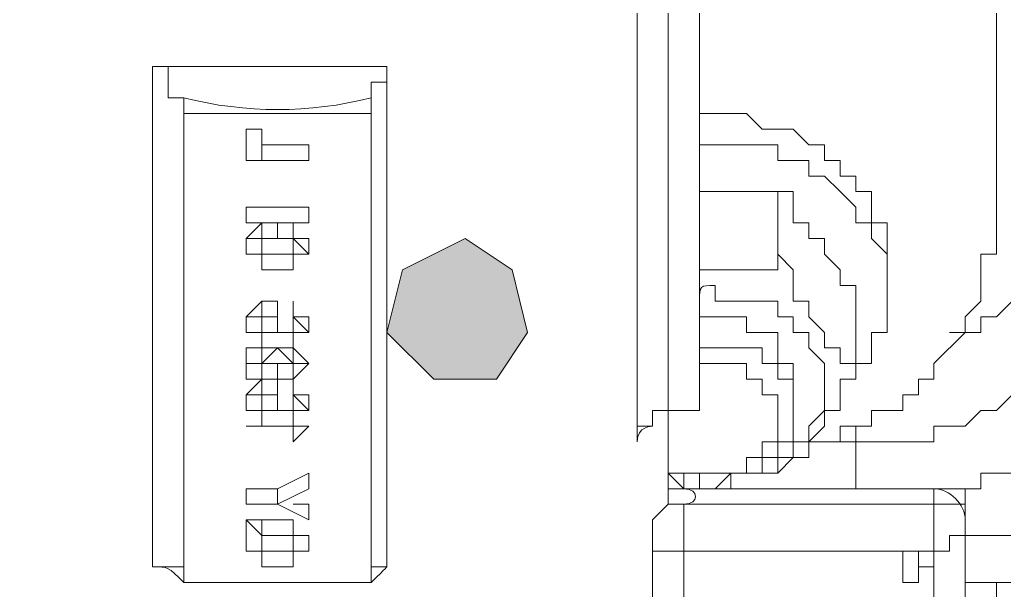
# Model space of a CAD drawing. Header units: millimetres. Extents: x 25083 to 52777, y 24772 to 45779.
# Drawn here: x 49163.43 to 49186.82, y 36220.85 to 36234.41 of the extents above; entities that cross this region are included whole.
import ezdxf

# ---------------------------------------------------------------- set-up
doc = ezdxf.new("R2010")
doc.units = ezdxf.units.MM
doc.layers.add('小车', color=7, linetype='Continuous')
doc.styles.add('标准', font='', dxfattribs={"width": 0.667})
doc.styles.get('标准').set_extended_font_data('FangSong_GB2312')
doc.dimstyles.new('标准', dxfattribs={"dimtxt": 35, "dimasz": 4, "dimexe": 2, "dimexo": 0, "dimtad": 1, "dimdec": 1, "dimzin": 9, "dimdsep": 46, "dimtxsty": '标准', "dimcen": 0, "dimdle": 6, "dimazin": 2, "dimtfac": 1, "dimtdec": 1, "dimtmove": 0, "dimatfit": 3, "dimfxl": 1, "dimtolj": 1, "dimtzin": 0, "dimarcsym": 0})

# ---------------------------------------------------------------- blocks, each defined once
blk = doc.blocks.new('zw$D2F4')
h = blk.add_hatch(color=7)
h.dxf.hatch_style = 2
h.paths.add_polyline_path([(284.09, 348.706), (282.604, 347.963), (282.233, 346.478), (283.347, 345.364), (284.832, 345.364), (285.575, 346.478), (285.204, 347.963)])
at = {"color": 7, "lineweight": 5}
for points in [[(296.716, 369.502), (296.716, 349.077)], [(289.66, 358.733), (289.66, 344.621)], [(288.175, 343.878), (288.175, 356.133)], [(288.917, 355.762), (288.917, 344.621)], [(276.662, 340.908), (276.662, 352.791)], [(276.662, 352.791), (282.233, 352.791)], [(277.405, 352.048), (277.034, 352.048), (277.034, 352.791), (276.662, 352.791)], [(281.861, 352.048), (281.861, 352.42), (282.233, 352.42), (282.233, 352.791)], [(282.233, 352.791), (282.233, 340.908)], [(277.405, 340.536), (277.405, 352.048)], [(281.861, 340.536), (281.861, 352.048)], [(281.861, 351.677), (277.405, 351.677)], [(290.031, 351.677), (290.774, 351.677), (291.145, 351.306), (291.888, 351.306), (292.26, 350.934), (292.631, 350.934), (292.631, 350.563), (293.002, 350.563), (293.002, 350.192), (293.374, 350.192), (293.374, 349.82), (293.745, 349.82), (293.745, 349.077), (294.116, 349.077), (294.116, 347.963)], [(279.262, 351.306), (278.891, 351.306)], [(279.262, 351.306), (278.891, 351.306)], [(278.891, 351.306), (278.891, 350.563)], [(279.262, 350.563), (279.262, 351.306)], [(280.376, 350.934), (279.262, 350.934)], [(280.376, 350.563), (280.376, 350.934)], [(290.031, 350.934), (291.517, 350.934), (291.517, 350.563), (292.26, 350.563), (292.26, 350.192), (292.631, 350.192), (293.002, 349.82), (293.374, 349.449), (293.374, 349.077), (293.745, 349.077), (293.745, 348.706), (294.116, 348.335), (294.116, 347.592)], [(278.891, 350.563), (280.376, 350.563)], [(280.376, 350.563), (279.262, 350.563)], [(291.517, 349.82), (290.031, 349.82)], [(291.517, 349.82), (291.517, 348.335)], [(293.374, 347.221), (293.374, 347.592), (293.002, 347.592), (293.002, 347.963), (292.631, 348.335), (292.631, 348.706), (292.26, 348.706), (292.26, 349.077), (291.888, 349.077), (291.888, 349.82), (291.517, 349.82)], [(280.376, 349.449), (278.891, 349.449)], [(280.376, 349.449), (278.891, 349.449)], [(278.891, 349.449), (278.891, 349.077)], [(280.376, 349.077), (280.376, 349.449)], [(278.891, 349.077), (280.005, 349.077)], [(279.262, 349.077), (278.891, 348.706)], [(279.633, 349.077), (279.262, 349.077)], [(279.262, 349.077), (279.262, 348.706)], [(279.262, 349.077), (279.262, 348.706)], [(279.262, 349.077), (279.262, 348.706)], [(279.262, 349.077), (279.262, 348.706)], [(280.005, 349.077), (279.633, 349.077)], [(279.633, 349.077), (279.633, 348.706)], [(279.633, 349.077), (279.633, 348.706)], [(280.005, 348.706), (280.005, 349.077)], [(280.376, 349.077), (280.005, 349.077)], [(280.005, 349.077), (280.005, 348.706)], [(280.005, 349.077), (280.005, 348.706)], [(280.005, 349.077), (280.005, 348.706)], [(280.005, 349.077), (280.005, 348.706)], [(296.716, 349.077), (296.716, 348.335), (296.344, 348.335), (296.344, 347.221), (295.973, 346.849), (295.973, 346.478), (295.23, 345.735), (295.23, 345.364), (294.859, 345.364), (294.859, 344.993), (294.488, 344.993), (294.488, 344.621), (293.745, 344.621), (293.745, 344.25), (293.002, 344.25), (293.002, 343.878), (292.26, 343.878)], [(278.891, 348.706), (279.262, 348.706)], [(278.891, 348.335), (278.891, 348.706)], [(278.891, 348.706), (278.891, 348.335)], [(279.262, 348.335), (279.262, 348.706)], [(279.262, 348.706), (279.633, 348.706)], [(279.633, 348.706), (279.262, 348.706)], [(279.262, 348.706), (279.262, 348.335)], [(279.262, 348.335), (279.262, 348.706)], [(279.633, 348.706), (280.005, 348.706)], [(280.005, 348.706), (279.633, 348.706)], [(280.005, 348.706), (280.005, 348.335)], [(280.005, 348.335), (280.005, 348.706)], [(280.005, 348.335), (280.005, 348.706)], [(280.376, 348.706), (280.005, 348.706)], [(280.005, 348.706), (280.376, 348.335)], [(280.376, 348.706), (280.376, 348.335)], [(279.262, 348.335), (278.891, 348.335)], [(279.262, 347.963), (279.262, 348.335)], [(279.262, 348.335), (279.633, 348.335)], [(279.633, 348.335), (279.262, 348.335)], [(279.633, 348.335), (280.005, 348.335)], [(280.005, 348.335), (279.633, 348.335)], [(280.005, 348.335), (280.005, 347.963)], [(280.376, 348.335), (280.005, 348.335)], [(291.517, 348.335), (291.517, 347.963), (290.031, 347.963)], [(293.374, 345.735), (293.002, 345.735), (293.002, 346.107), (292.631, 346.107), (292.631, 346.478), (292.26, 346.849), (292.26, 347.221), (291.888, 347.221), (291.888, 347.963), (291.517, 348.335)], [(279.633, 347.963), (279.262, 347.963)], [(280.005, 347.963), (279.633, 347.963)], [(294.116, 347.592), (294.116, 347.963)], [(290.031, 342.764), (290.403, 343.136), (291.517, 343.136), (291.517, 343.507), (291.888, 343.507), (291.888, 343.878), (292.26, 343.878), (292.26, 344.25), (292.631, 344.621), (292.631, 345.735), (292.26, 346.107), (292.26, 346.478), (291.888, 346.478), (291.888, 346.849), (291.517, 346.849), (291.517, 347.221), (290.031, 347.221), (290.031, 347.592)], [(294.116, 347.592), (294.116, 346.478), (293.745, 346.478), (293.745, 345.735), (293.374, 345.735), (293.374, 345.364), (293.002, 345.364)], [(295.602, 346.478), (296.344, 346.478), (296.344, 346.849), (296.716, 346.849), (297.087, 347.221), (297.459, 347.221), (297.459, 347.592)], [(279.262, 347.221), (278.891, 346.849)], [(279.633, 347.221), (279.262, 347.221)], [(279.262, 347.221), (279.262, 346.849)], [(279.262, 347.221), (279.262, 346.849)], [(279.262, 347.221), (279.262, 346.849)], [(279.633, 346.849), (279.633, 347.221)], [(279.633, 346.849), (279.633, 347.221)], [(279.633, 347.221), (279.633, 346.849)], [(279.633, 347.221), (279.633, 346.849)], [(280.005, 346.849), (280.005, 347.221)], [(280.005, 347.221), (280.005, 346.849)], [(280.005, 347.221), (280.005, 346.849)], [(293.374, 347.221), (293.374, 345.735)], [(278.891, 346.849), (279.262, 346.849)], [(278.891, 346.478), (278.891, 346.849)], [(278.891, 346.849), (278.891, 346.478)], [(279.262, 346.478), (279.262, 346.849)], [(279.633, 346.849), (279.262, 346.849)], [(279.633, 346.849), (279.262, 346.849)], [(279.262, 346.849), (279.262, 346.478)], [(279.633, 346.849), (279.633, 346.478)], [(279.633, 346.478), (279.633, 346.849)], [(279.633, 346.478), (279.633, 346.849)], [(279.633, 346.849), (279.633, 346.478)], [(280.005, 346.478), (280.005, 346.849)], [(280.005, 346.849), (280.005, 346.478)], [(280.376, 346.849), (280.005, 346.849)], [(280.005, 346.849), (280.376, 346.478)], [(280.376, 346.478), (280.376, 346.849)], [(279.262, 346.478), (278.891, 346.478)], [(279.262, 346.107), (279.262, 346.478)], [(279.262, 346.478), (279.633, 346.478)], [(279.262, 346.478), (279.633, 346.478)], [(279.633, 346.478), (280.005, 346.478)], [(280.005, 346.478), (279.633, 346.478)], [(280.005, 346.478), (280.005, 346.107)], [(280.376, 346.478), (280.005, 346.478)], [(293.374, 343.878), (295.23, 343.878), (295.23, 344.25), (295.973, 344.25), (296.344, 344.621), (296.716, 344.621), (297.459, 345.364), (297.83, 345.364), (297.83, 345.735), (298.201, 345.735), (298.201, 346.107), (298.573, 346.107), (298.573, 346.478)], [(279.262, 346.107), (278.891, 346.107)], [(278.891, 346.107), (278.891, 345.735)], [(278.891, 346.107), (278.891, 345.735)], [(279.633, 346.107), (279.262, 346.107)], [(279.262, 346.107), (279.633, 346.107)], [(279.633, 346.107), (279.262, 345.735)], [(279.262, 345.735), (279.262, 346.107)], [(279.262, 346.107), (279.262, 345.735)], [(280.005, 345.735), (279.633, 346.107)], [(279.633, 346.107), (280.005, 346.107)], [(280.005, 346.107), (279.633, 346.107)], [(280.005, 346.107), (279.633, 346.107)], [(280.005, 346.107), (280.005, 345.735)], [(280.005, 346.107), (280.005, 345.735)], [(280.005, 346.107), (280.005, 345.735)], [(280.376, 345.735), (280.005, 346.107)], [(290.031, 346.107), (291.145, 346.107), (291.145, 345.735), (291.517, 345.735), (291.517, 345.364), (291.888, 345.364), (291.888, 344.621)], [(278.891, 345.735), (279.262, 345.735)], [(278.891, 345.364), (278.891, 345.735)], [(279.262, 345.735), (279.262, 345.364)], [(279.633, 345.735), (279.262, 345.735)], [(279.262, 345.364), (279.262, 345.735)], [(279.262, 345.364), (279.262, 345.735)], [(280.005, 345.735), (279.633, 345.735)], [(279.633, 345.735), (279.633, 345.364)], [(279.633, 345.364), (279.633, 345.735)], [(280.005, 345.364), (280.005, 345.735)], [(280.376, 345.735), (280.005, 345.364)], [(280.005, 345.364), (280.005, 345.735)], [(280.005, 345.364), (280.005, 345.735)], [(280.005, 345.735), (280.376, 345.735)], [(290.031, 345.735), (290.774, 345.735), (290.774, 345.364), (291.145, 345.364), (291.145, 344.993), (291.517, 344.993), (291.517, 344.25)], [(291.517, 343.136), (291.888, 343.507), (292.26, 343.507), (292.26, 343.878), (292.631, 344.25), (292.631, 344.621), (293.002, 344.621), (293.002, 345.364), (293.374, 345.364), (293.374, 345.735)], [(279.262, 345.364), (278.891, 345.364)], [(279.262, 345.364), (278.891, 344.993)], [(279.262, 345.364), (279.633, 345.364)], [(279.633, 345.364), (279.262, 345.364)], [(279.262, 345.364), (279.262, 344.993)], [(279.262, 345.364), (279.262, 344.993)], [(279.262, 345.364), (279.262, 344.993)], [(279.633, 344.993), (279.633, 345.364)], [(280.005, 345.364), (279.633, 345.364)], [(279.633, 345.364), (280.005, 345.364)], [(279.633, 344.993), (279.633, 345.364)], [(279.633, 345.364), (279.633, 344.993)], [(279.633, 345.364), (279.633, 344.993)], [(280.005, 344.993), (280.005, 345.364)], [(280.005, 345.364), (280.005, 344.993)], [(280.005, 345.364), (280.005, 344.993)], [(280.005, 345.364), (280.005, 344.993)], [(299.687, 345.364), (299.687, 344.993), (299.315, 344.993), (299.315, 344.621), (298.944, 344.621), (298.944, 344.25), (298.573, 344.25), (298.201, 343.878), (297.83, 343.878), (297.83, 343.507), (297.087, 343.507), (297.087, 343.136), (296.344, 343.136), (296.344, 342.764), (295.973, 342.764), (295.602, 342.764)], [(278.891, 344.993), (279.262, 344.993)], [(278.891, 344.993), (278.891, 344.621)], [(279.262, 344.621), (279.262, 344.993)], [(279.633, 344.993), (279.262, 344.993)], [(279.633, 344.993), (279.262, 344.993)], [(279.262, 344.621), (279.262, 344.993)], [(279.262, 344.993), (279.262, 344.621)], [(279.633, 344.993), (279.633, 344.621)], [(279.633, 344.621), (279.633, 344.993)], [(279.633, 344.621), (279.633, 344.993)], [(279.633, 344.621), (279.633, 344.993)], [(280.005, 344.993), (280.005, 344.621)], [(280.005, 344.993), (280.005, 344.621)], [(280.005, 344.993), (280.005, 344.621)], [(280.376, 344.993), (280.005, 344.993)], [(280.005, 344.993), (280.376, 344.621)], [(280.376, 344.621), (280.376, 344.993)], [(279.262, 344.621), (278.891, 344.621)], [(279.262, 344.25), (279.262, 344.621)], [(279.262, 344.621), (279.633, 344.621)], [(279.262, 344.621), (279.633, 344.621)], [(279.633, 344.621), (280.005, 344.621)], [(280.005, 344.621), (279.633, 344.621)], [(280.005, 344.621), (280.005, 344.25)], [(280.376, 344.621), (280.005, 344.621)], [(288.546, 344.25), (288.546, 344.621), (288.917, 344.621)], [(288.917, 343.136), (288.917, 344.621)], [(288.917, 344.621), (289.289, 344.621)], [(289.66, 344.621), (289.289, 344.621)], [(291.888, 344.621), (291.888, 343.878), (291.517, 343.878), (291.517, 343.507), (291.145, 343.507), (291.145, 343.136), (290.031, 343.136)], [(278.891, 344.25), (280.005, 344.25)], [(280.376, 344.25), (278.891, 344.25)], [(279.262, 344.25), (278.891, 344.25)], [(279.633, 344.25), (279.262, 344.25)], [(280.005, 344.25), (279.633, 344.25)], [(280.376, 344.25), (280.005, 344.25)], [(280.376, 344.25), (280.005, 343.878)], [(280.005, 343.878), (280.005, 344.25)], [(280.005, 344.25), (280.005, 343.878)], [(288.175, 343.878), (288.175, 344.25), (288.546, 344.25)], [(291.517, 344.25), (291.517, 343.878), (291.145, 343.878), (291.145, 343.507), (290.774, 343.507), (290.774, 343.136), (290.031, 343.136)], [(293.374, 344.25), (293.374, 342.764)], [(292.26, 343.878), (293.374, 343.878)], [(288.917, 343.507), (288.917, 343.136), (290.031, 343.136)], [(280.376, 343.136), (279.633, 342.764)], [(280.376, 342.764), (280.376, 343.136)], [(289.289, 342.764), (288.917, 343.136)], [(288.917, 343.136), (289.289, 343.136), (289.289, 342.764), (290.031, 342.764)], [(288.917, 343.136), (288.917, 342.764), (289.289, 342.764)], [(290.031, 342.764), (289.66, 342.764), (289.66, 343.136), (288.917, 343.136)], [(288.917, 343.136), (290.031, 343.136)], [(290.031, 342.764), (290.403, 342.764), (290.403, 343.136), (291.517, 343.136)], [(279.633, 342.764), (278.891, 342.764)], [(278.891, 342.764), (278.891, 342.393)], [(279.633, 342.393), (280.376, 342.764)], [(280.376, 342.764), (279.633, 342.393)], [(279.633, 342.764), (279.633, 342.393)], [(288.546, 341.279), (288.546, 342.022), (288.917, 342.393), (288.917, 342.764)], [(288.917, 342.764), (288.917, 342.393), (289.289, 342.393)], [(295.23, 342.764), (289.289, 342.764)], [(295.23, 342.764), (289.289, 342.764)], [(295.23, 339.422), (295.23, 342.764)], [(295.973, 342.022), (295.973, 342.764), (295.602, 342.764), (295.23, 342.764)], [(278.891, 342.393), (279.633, 342.393)], [(279.633, 342.393), (278.891, 342.393)], [(279.633, 342.393), (280.376, 342.022)], [(280.376, 342.022), (279.633, 342.393)], [(280.376, 342.393), (280.005, 342.393)], [(280.376, 342.022), (280.376, 342.393)], [(289.289, 342.393), (295.23, 342.393)], [(289.289, 342.393), (289.289, 341.279)], [(295.23, 342.393), (295.973, 342.393), (295.973, 342.022), (295.973, 341.65)], [(278.891, 342.022), (279.262, 341.65)], [(279.262, 342.022), (278.891, 342.022)], [(278.891, 342.022), (278.891, 341.65)], [(279.633, 342.022), (279.262, 342.022)], [(279.633, 342.022), (279.262, 342.022)], [(279.262, 341.65), (279.262, 342.022)], [(279.262, 341.65), (279.262, 342.022)], [(279.262, 342.022), (279.262, 341.65)], [(279.633, 342.022), (280.005, 342.022)], [(280.005, 342.022), (279.633, 342.022)], [(280.005, 341.65), (280.005, 342.022)], [(280.005, 342.022), (280.005, 341.65)], [(280.005, 342.022), (280.005, 341.65)], [(280.005, 342.022), (280.005, 341.65)], [(295.973, 342.022), (295.973, 340.165)], [(278.891, 341.65), (278.891, 341.279)], [(279.262, 341.279), (279.262, 341.65)], [(279.633, 341.65), (279.262, 341.65)], [(279.262, 341.65), (279.262, 341.279)], [(280.005, 341.65), (279.633, 341.65)], [(280.005, 341.65), (280.005, 341.279)], [(280.005, 341.279), (280.005, 341.65)], [(280.376, 341.65), (280.005, 341.65)], [(280.005, 341.65), (280.376, 341.65)], [(280.376, 341.279), (280.376, 341.65)], [(295.973, 341.65), (295.602, 341.65), (295.602, 341.279), (295.23, 341.279)], [(295.973, 341.65), (300.801, 341.65)], [(279.262, 341.279), (278.891, 341.279)], [(279.262, 340.908), (279.262, 341.279)], [(279.262, 341.279), (279.633, 341.279)], [(279.262, 341.279), (279.633, 341.279)], [(279.633, 341.279), (280.005, 341.279)], [(280.005, 341.279), (279.633, 341.279)], [(280.005, 341.279), (280.005, 340.908)], [(280.376, 341.279), (280.005, 341.279)], [(288.546, 339.422), (288.546, 341.279)], [(288.546, 341.279), (289.289, 341.279)], [(295.23, 341.279), (289.289, 341.279)], [(289.289, 341.279), (289.289, 339.793)], [(294.859, 341.279), (294.488, 341.279), (294.488, 340.908)], [(295.23, 340.908), (294.859, 340.908), (294.859, 341.279)], [(277.034, 340.908), (276.662, 340.908)], [(277.405, 340.908), (277.034, 340.908)], [(279.262, 340.908), (279.633, 340.908)], [(280.005, 340.908), (279.633, 340.908)], [(281.861, 340.908), (282.233, 340.908)], [(294.488, 340.908), (294.488, 340.536), (294.859, 340.536)], [(294.859, 340.536), (294.859, 340.908), (295.23, 340.908)], [(277.405, 340.536), (281.861, 340.536)], [(295.973, 340.165), (295.973, 340.536)], [(296.716, 340.536), (295.973, 340.536)], [(297.459, 340.536), (296.716, 340.536)], [(296.716, 340.536), (296.716, 329.024)], [(296.716, 329.024), (296.716, 340.536)]]:
    blk.add_lwpolyline(points, dxfattribs=at)
at = {"color": 7, "lineweight": 0}
blk.add_lwpolyline([(284.09, 348.706), (282.604, 347.963), (282.233, 346.478), (283.347, 345.364), (284.832, 345.364), (285.575, 346.478), (285.204, 347.963)], close=True, dxfattribs=at)
for points in [[(290.031, 346.849), (289.66, 346.849)], [(291.888, 344.993), (291.888, 345.735), (291.517, 345.735), (291.517, 346.478), (290.774, 346.478), (290.774, 346.849), (290.031, 346.849)], [(289.66, 345.735), (290.031, 345.735)], [(290.031, 345.735), (290.774, 345.735), (290.774, 345.364), (291.145, 345.364), (291.145, 344.993), (291.517, 344.993), (291.517, 344.621)], [(291.517, 344.621), (291.517, 343.878), (291.145, 343.878), (291.145, 343.507), (290.774, 343.507), (290.774, 343.136), (290.031, 343.136)], [(290.031, 343.136), (288.917, 343.136), (288.917, 343.507)]]:
    blk.add_lwpolyline(points, dxfattribs=at)
at = {"color": 7, "lineweight": 5}
for points in [[(277.405, 352.048), (278.891, 351.677), (280.376, 351.677), (281.861, 352.048)], [(290.031, 351.677), (289.66, 351.677), (289.66, 351.677), (289.66, 351.677)], [(290.031, 350.934), (289.66, 350.934), (289.66, 350.934), (289.66, 350.934)], [(290.031, 349.82), (289.66, 349.82), (289.66, 349.82), (289.66, 349.82)], [(289.66, 347.963), (289.66, 347.963), (289.66, 347.963), (290.031, 347.963)], [(289.66, 347.221), (289.66, 347.592), (289.66, 347.592), (290.031, 347.592)], [(290.031, 346.107), (289.66, 346.107), (289.66, 346.107), (289.66, 346.107)], [(289.66, 345.735), (289.66, 345.735), (289.66, 345.735), (290.031, 345.735)], [(288.546, 344.25), (288.546, 344.25), (288.546, 344.621), (288.546, 344.621)], [(288.175, 343.878), (288.175, 344.25), (288.546, 344.25), (288.546, 344.25)], [(288.917, 343.136), (288.917, 343.136), (288.917, 343.136), (288.917, 343.136)], [(288.917, 342.764), (288.917, 343.136), (288.917, 343.136), (288.917, 343.136)], [(289.289, 342.393), (289.66, 342.393), (289.66, 342.764), (289.289, 342.764)], [(295.973, 342.022), (295.973, 342.393), (295.602, 342.764), (295.23, 342.764)], [(276.662, 340.908), (277.034, 340.908), (277.034, 340.908), (277.405, 340.536)], [(281.861, 340.536), (282.233, 340.908), (282.233, 340.908), (282.233, 340.908)], [(277.405, 340.536), (278.891, 340.536), (280.376, 340.536), (281.49, 340.536)]]:
    blk.add_open_spline(points, degree=3, dxfattribs=at)
blk = doc.blocks.new('*D468')
at = {"layer": 'DEFPOINTS', "color": 0}
for p in [(36394.726, 116814.498), (36374.449, 116811.675), (36378.59, 116781.931)]:
    blk.add_point(p, dxfattribs=at)
at = {"layer": '小车', "color": 0, "lineweight": -2}
for p, q in [((36394.726, 116814.498), (36388.79, 116857.133)), ((36374.449, 116811.675), (36396.706, 116814.773)), ((36398.315, 116788.715), (36395.277, 116810.536)), ((36378.59, 116781.931), (36400.847, 116785.029))]:
    blk.add_line(p, q, dxfattribs=at)
at = {"layer": '小车', "color": 0}
for points in [[(36395.937, 116810.628), (36394.617, 116810.444), (36394.726, 116814.498)], [(36398.975, 116788.807), (36397.654, 116788.623), (36398.866, 116784.754)]]:
    blk.add_solid(points, dxfattribs=at)
at = {"layer": '小车', "color": 0, "insert": (36409.434, 116840.295), "char_height": 35, "attachment_point": 5, "rotation": 277.9254, "style": '标准'}
blk.add_mtext('\\A1;30', dxfattribs=at)
blk = doc.blocks.new('A$C1A4175F5')
at = {"layer": '小车'}
dim = blk.add_aligned_dim(p1=(410.909, 592.677), p2=(406.768, 622.421), distance=-20.472, dimstyle='标准', dxfattribs=at)
dim.commit()
dim.dimension.update_dxf_attribs({"geometry": '*D468', "text_midpoint": (441.753, 651.042), "insert": (-35967.681, -116189.253)})

msp = doc.modelspace()

# ---------------------------------------------------------------- block references
msp.add_blockref('zw$D2F4', (48889.923, 35880.503))
at = {"layer": '小车', "ltscale": 10, "xscale": -1, "rotation": 270}
msp.add_blockref('A$C1A4175F5', (48914.945, 35776.933), dxfattribs=at)

doc.saveas('drawing.dxf')
